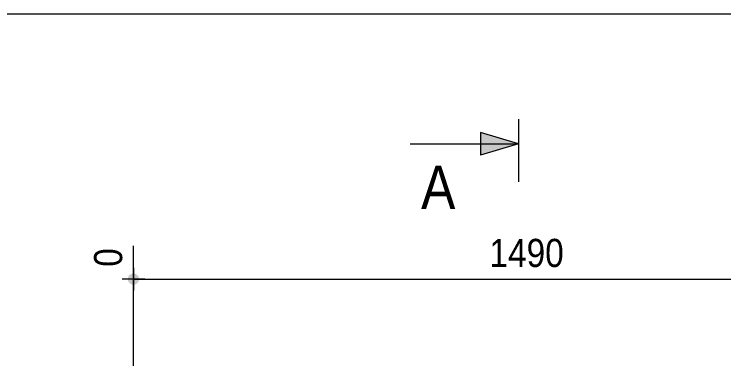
# Model space of a CAD drawing. Header units: millimetres. Extents: x 2 to 410, y 5 to 282.
# Drawn here: x 56.5 to 122, y 250.2 to 282 of the extents above; entities that cross this region are included whole.
import ezdxf

# ---------------------------------------------------------------- set-up
doc = ezdxf.new("R2010")
doc.units = ezdxf.units.MM
for name, color, linetype, lineweight in [('Cotation', 7, 'Continuous', 0), ('Couper', 6, 'Continuous', 0), ('Feuille dessin', 5, 'Continuous', 0)]:
    doc.layers.add(name, color=color, linetype=linetype, lineweight=lineweight)
doc.styles.add('ARIAL', font='ARIAL.TTF')

# ---------------------------------------------------------------- blocks, each defined once
blk = doc.blocks.new('*A67')
at = {"layer": 'Feuille dessin', "linetype": 'Continuous', "lineweight": 0}
blk.add_line((405, 282), (5, 282), dxfattribs=at)
blk = doc.blocks.new('*A90')
at = {"layer": 'Couper'}
for points in [[(99.52, 271.067), (103.02, 270.017), (99.52, 268.967)], [(99.52, 201.279), (103.02, 200.229), (99.52, 199.179)]]:
    blk.add_hatch(color=256, dxfattribs=at).paths.add_polyline_path(points, flags=17)
at = {"layer": 'Couper', "linetype": 'Continuous', "lineweight": 0}
for p, q in [((103.02, 272.292), (103.02, 266.517)), ((103.02, 270.017), (99.52, 271.067)), ((99.52, 271.067), (99.52, 268.967)), ((93.02, 270.017), (93.02, 270.017)), ((93.02, 270.017), (103.02, 270.017)), ((103.02, 270.017), (99.52, 268.967)), ((103.02, 203.729), (103.02, 197.954)), ((103.02, 200.229), (99.52, 201.279)), ((99.52, 201.279), (99.52, 199.179)), ((93.02, 200.229), (93.02, 200.229)), ((93.02, 200.229), (103.02, 200.229)), ((103.02, 200.229), (99.52, 199.179))]:
    blk.add_line(p, q, dxfattribs=at)
at = {"layer": 'Couper', "style": 'ARIAL', "width": 0.85}
for p in [(94.02, 264.017), (94.02, 202.229)]:
    blk.add_text('A', height=4, dxfattribs=at).set_placement(p)
blk = doc.blocks.new('*A93')
at = {"layer": 'Cotation'}
blk.add_hatch(color=256, dxfattribs=at).paths.add_polyline_path([(67.44, 257.01), (67.415, 257.012), (67.39, 257.015), (67.365, 257.019), (67.34, 257.025), (67.315, 257.032), (67.291, 257.04), (67.267, 257.049), (67.244, 257.059), (67.221, 257.071), (67.199, 257.083), (67.177, 257.097), (67.156, 257.111), (67.136, 257.127), (67.117, 257.144), (67.098, 257.161), (67.081, 257.18), (67.064, 257.199), (67.048, 257.219), (67.034, 257.24), (67.02, 257.262), (67.007, 257.284), (66.996, 257.307), (66.986, 257.33), (66.976, 257.354), (66.968, 257.378), (66.962, 257.403), (66.956, 257.428), (66.952, 257.453), (66.948, 257.478), (66.947, 257.504), (66.946, 257.529), (66.947, 257.555), (66.948, 257.58), (66.952, 257.605), (66.956, 257.631), (66.962, 257.655), (66.968, 257.68), (66.976, 257.704), (66.986, 257.728), (66.996, 257.751), (67.007, 257.774), (67.02, 257.796), (67.034, 257.818), (67.048, 257.839), (67.064, 257.859), (67.081, 257.878), (67.098, 257.897), (67.117, 257.914), (67.136, 257.931), (67.156, 257.947), (67.177, 257.961), (67.199, 257.975), (67.221, 257.988), (67.244, 257.999), (67.267, 258.01), (67.291, 258.019), (67.315, 258.027), (67.34, 258.034), (67.365, 258.039), (67.39, 258.044), (67.415, 258.047), (67.44, 258.049), (67.466, 258.049), (67.491, 258.049), (67.517, 258.047), (67.542, 258.044), (67.567, 258.039), (67.592, 258.034), (67.617, 258.027), (67.641, 258.019), (67.665, 258.01), (67.688, 257.999), (67.711, 257.988), (67.733, 257.975), (67.755, 257.961), (67.776, 257.947), (67.796, 257.931), (67.815, 257.914), (67.834, 257.897), (67.851, 257.878), (67.868, 257.859), (67.884, 257.839), (67.898, 257.818), (67.912, 257.796), (67.925, 257.774), (67.936, 257.751), (67.946, 257.728), (67.956, 257.704), (67.964, 257.68), (67.97, 257.655), (67.976, 257.631), (67.98, 257.605), (67.983, 257.58), (67.985, 257.555), (67.986, 257.529), (67.985, 257.504), (67.983, 257.478), (67.98, 257.453), (67.976, 257.428), (67.97, 257.403), (67.964, 257.378), (67.956, 257.354), (67.946, 257.33), (67.936, 257.307), (67.925, 257.284), (67.912, 257.262), (67.898, 257.24), (67.884, 257.219), (67.868, 257.199), (67.851, 257.18), (67.834, 257.161), (67.815, 257.144), (67.796, 257.127), (67.776, 257.111), (67.755, 257.097), (67.733, 257.083), (67.711, 257.071), (67.688, 257.059), (67.665, 257.049), (67.641, 257.04), (67.617, 257.032), (67.592, 257.025), (67.567, 257.019), (67.542, 257.015), (67.517, 257.012), (67.491, 257.01), (67.466, 257.009)], flags=17)
at = {"layer": 'Cotation', "linetype": 'Continuous', "lineweight": 0}
for p, q in [((67.466, 246.529), (67.466, 260.598)), ((67.466, 258.569), (67.466, 256.489)), ((68.506, 257.529), (66.426, 257.529)), ((67.466, 257.529), (66.426, 257.529)), ((67.466, 257.529), (140.908, 257.529))]:
    blk.add_line(p, q, dxfattribs=at)
at = {"layer": 'Cotation'}
blk.add_point((67.466, 257.529), dxfattribs=at)
at = {"layer": 'Cotation', "style": 'ARIAL', "width": 0.85}
blk.add_text('1490', height=2.6, dxfattribs=at).set_placement((100.33, 258.649))
blk.add_text('0', height=2.6, rotation=90.00021, dxfattribs=at).set_placement((66.426, 258.669))

msp = doc.modelspace()

# ---------------------------------------------------------------- block references
at = {"lineweight": 0}
for name in ['*A67', '*A90', '*A93']:
    msp.add_blockref(name, (0, 0), dxfattribs=at)

doc.saveas('drawing.dxf')
